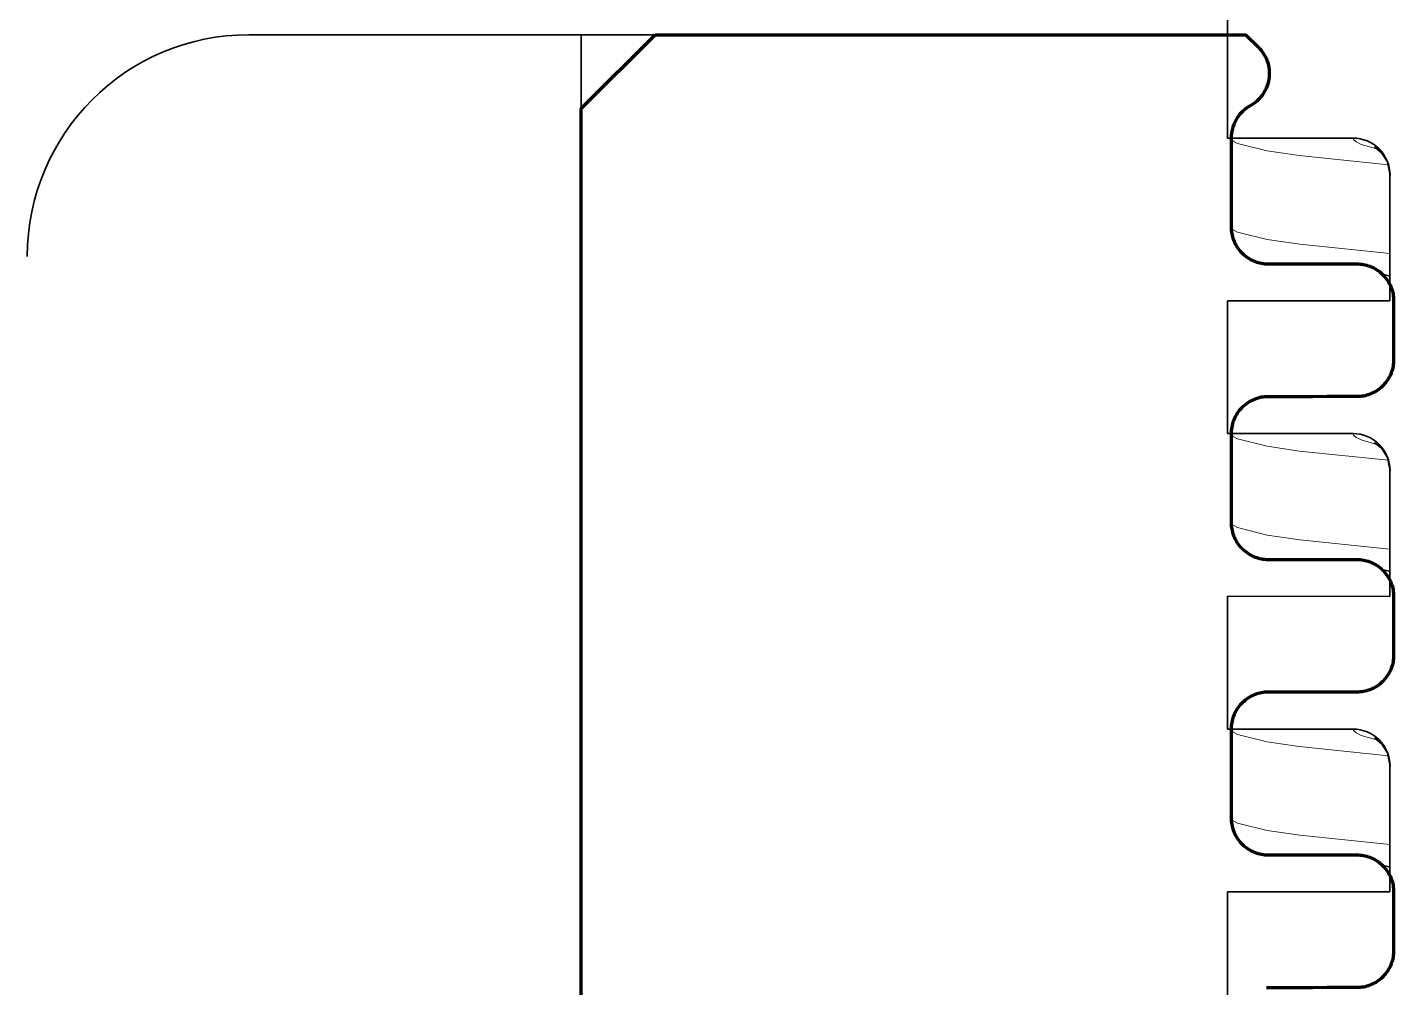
# Model space of a CAD drawing. Extents: x 0 to 420, y 0 to 297.
# Drawn here: x 160.683 to 164.383, y 246.221 to 248.821 of the extents above; entities that cross this region are included whole.
import ezdxf

# ---------------------------------------------------------------- set-up
doc = ezdxf.new("R2010")
doc.units = 0

msp = doc.modelspace()

# ---------------------------------------------------------------- linework, layer by layer
at = {"color": 7, "lineweight": 35, "ltscale": 0.008989}
for p, q in [((163.9334, 248.5212), (163.9334, 248.8807)), ((163.9334, 247.7212), (163.9334, 248.0807))]:
    msp.add_line(p, q, dxfattribs=at)
at = {"color": 7, "lineweight": 35, "ltscale": 0.0225}
msp.add_line((162.1834, 248.801), (161.2834, 248.801), dxfattribs=at)
at = {"color": 7, "lineweight": 35, "ltscale": 0.145}
msp.add_line((162.1834, 243.001), (162.1834, 248.801), dxfattribs=at)
at = {"color": 7, "lineweight": 35, "ltscale": 0.04375}
msp.add_line((163.9334, 248.801), (162.1834, 248.801), dxfattribs=at)
at = {"color": 7, "lineweight": 35, "ltscale": 0.007071}
msp.add_line((162.3834, 248.801), (162.1834, 248.601), dxfattribs=at)
at = {"color": 7, "lineweight": 140, "ltscale": 0.007071}
msp.add_line((162.1834, 248.601), (162.3834, 248.801), dxfattribs=at)
at = {"color": 7, "lineweight": 35, "ltscale": 0.04}
msp.add_line((163.9834, 248.801), (162.3834, 248.801), dxfattribs=at)
at = {"color": 7, "lineweight": 140, "ltscale": 0.04}
msp.add_line((162.3834, 248.801), (163.9834, 248.801), dxfattribs=at)
at = {"color": 7, "lineweight": 35, "ltscale": 0.0012}
msp.add_line((164.0174, 248.767), (163.9834, 248.801), dxfattribs=at)
at = {"color": 7, "lineweight": 140, "ltscale": 0.0012}
msp.add_line((163.9834, 248.801), (164.0174, 248.767), dxfattribs=at)
at = {"color": 7, "lineweight": 140, "ltscale": 0.000129516}
msp.add_line((164.0174, 248.767), (164.0209, 248.7633), dxfattribs=at)
at = {"color": 7, "lineweight": 140, "ltscale": 0.00012959}
msp.add_line((164.0209, 248.7633), (164.0243, 248.7593), dxfattribs=at)
at = {"color": 7, "lineweight": 140, "ltscale": 0.000129179}
msp.add_line((164.0243, 248.7593), (164.0275, 248.7552), dxfattribs=at)
at = {"color": 7, "lineweight": 140, "ltscale": 0.000129727}
msp.add_line((164.0275, 248.7552), (164.0304, 248.751), dxfattribs=at)
at = {"color": 7, "lineweight": 140, "ltscale": 0.000129478}
msp.add_line((164.0304, 248.751), (164.0331, 248.7466), dxfattribs=at)
at = {"color": 7, "lineweight": 140, "ltscale": 0.000129572}
msp.add_line((164.0331, 248.7466), (164.0356, 248.742), dxfattribs=at)
at = {"color": 7, "lineweight": 140, "ltscale": 0.00013001}
msp.add_line((164.0356, 248.742), (164.0379, 248.7373), dxfattribs=at)
at = {"color": 7, "lineweight": 140, "ltscale": 0.000129935}
msp.add_line((164.0379, 248.7373), (164.0399, 248.7325), dxfattribs=at)
at = {"color": 7, "lineweight": 140, "ltscale": 0.000130202}
msp.add_line((164.0399, 248.7325), (164.0417, 248.7276), dxfattribs=at)
at = {"color": 7, "lineweight": 140, "ltscale": 0.000130588}
msp.add_line((164.0417, 248.7276), (164.0432, 248.7226), dxfattribs=at)
at = {"color": 7, "lineweight": 140, "ltscale": 0.000130454}
msp.add_line((164.0432, 248.7226), (164.0444, 248.7176), dxfattribs=at)
at = {"color": 7, "lineweight": 140, "ltscale": 0.000130853}
msp.add_line((164.0444, 248.7176), (164.0454, 248.7124), dxfattribs=at)
at = {"color": 7, "lineweight": 140, "ltscale": 0.000133033}
msp.add_line((164.0455, 248.6809), (164.0446, 248.6757), dxfattribs=at)
at = {"color": 7, "lineweight": 140, "ltscale": 0.000131311}
for p, q in [((164.0454, 248.7124), (164.0461, 248.7072)), ((164.0461, 248.7072), (164.0465, 248.702))]:
    msp.add_line(p, q, dxfattribs=at)
at = {"color": 7, "lineweight": 140, "ltscale": 0.000132295}
msp.add_line((164.0462, 248.6862), (164.0455, 248.6809), dxfattribs=at)
at = {"color": 7, "lineweight": 140, "ltscale": 0.000132333}
msp.add_line((164.0466, 248.6915), (164.0462, 248.6862), dxfattribs=at)
at = {"color": 7, "lineweight": 140, "ltscale": 0.000131674}
msp.add_line((164.0465, 248.702), (164.0467, 248.6967), dxfattribs=at)
at = {"color": 7, "lineweight": 140, "ltscale": 0.000132024}
msp.add_line((164.0467, 248.6967), (164.0466, 248.6915), dxfattribs=at)
at = {"color": 7, "lineweight": 140, "ltscale": 0.000134505}
msp.add_line((164.0303, 248.6413), (164.0272, 248.6369), dxfattribs=at)
at = {"color": 7, "lineweight": 140, "ltscale": 0.000134127}
msp.add_line((164.0331, 248.6459), (164.0303, 248.6413), dxfattribs=at)
at = {"color": 7, "lineweight": 140, "ltscale": 0.000134018}
msp.add_line((164.0357, 248.6506), (164.0331, 248.6459), dxfattribs=at)
at = {"color": 7, "lineweight": 140, "ltscale": 0.000134109}
msp.add_line((164.038, 248.6554), (164.0357, 248.6506), dxfattribs=at)
at = {"color": 7, "lineweight": 140, "ltscale": 0.000133896}
msp.add_line((164.0401, 248.6604), (164.038, 248.6554), dxfattribs=at)
at = {"color": 7, "lineweight": 140, "ltscale": 0.000133563}
msp.add_line((164.0418, 248.6654), (164.0401, 248.6604), dxfattribs=at)
at = {"color": 7, "lineweight": 140, "ltscale": 0.000133148}
msp.add_line((164.0433, 248.6705), (164.0418, 248.6654), dxfattribs=at)
at = {"color": 7, "lineweight": 140, "ltscale": 0.00013333}
msp.add_line((164.0446, 248.6757), (164.0433, 248.6705), dxfattribs=at)
at = {"color": 7, "lineweight": 140, "ltscale": 0.000156702}
msp.add_line((163.9897, 248.6055), (163.9845, 248.602), dxfattribs=at)
at = {"color": 7, "lineweight": 140, "ltscale": 0.000157536}
msp.add_line((163.9951, 248.6087), (163.9897, 248.6055), dxfattribs=at)
at = {"color": 7, "lineweight": 140, "ltscale": 0.000133726}
msp.add_line((163.9997, 248.6115), (163.9951, 248.6087), dxfattribs=at)
at = {"color": 7, "lineweight": 140, "ltscale": 0.000134579}
msp.add_line((164.0042, 248.6144), (163.9997, 248.6115), dxfattribs=at)
at = {"color": 7, "lineweight": 140, "ltscale": 0.000134432}
msp.add_line((164.0085, 248.6176), (164.0042, 248.6144), dxfattribs=at)
at = {"color": 7, "lineweight": 140, "ltscale": 0.000134365}
msp.add_line((164.0127, 248.6211), (164.0085, 248.6176), dxfattribs=at)
at = {"color": 7, "lineweight": 140, "ltscale": 0.000134439}
msp.add_line((164.0166, 248.6247), (164.0127, 248.6211), dxfattribs=at)
at = {"color": 7, "lineweight": 140, "ltscale": 0.000134622}
msp.add_line((164.0204, 248.6286), (164.0166, 248.6247), dxfattribs=at)
at = {"color": 7, "lineweight": 140, "ltscale": 0.000134643}
msp.add_line((164.0239, 248.6327), (164.0204, 248.6286), dxfattribs=at)
at = {"color": 7, "lineweight": 140, "ltscale": 0.000134297}
msp.add_line((164.0272, 248.6369), (164.0239, 248.6327), dxfattribs=at)
at = {"color": 7, "lineweight": 35, "ltscale": 0.135}
msp.add_line((162.1834, 243.201), (162.1834, 248.601), dxfattribs=at)
at = {"color": 7, "lineweight": 140, "ltscale": 0.135}
msp.add_line((162.1834, 243.201), (162.1834, 248.601), dxfattribs=at)
at = {"color": 7, "lineweight": 140, "ltscale": 0.000156613}
msp.add_line((163.9557, 248.5692), (163.9529, 248.5636), dxfattribs=at)
at = {"color": 7, "lineweight": 140, "ltscale": 0.000157148}
msp.add_line((163.9589, 248.5746), (163.9557, 248.5692), dxfattribs=at)
at = {"color": 7, "lineweight": 140, "ltscale": 0.000157118}
msp.add_line((163.9625, 248.5798), (163.9589, 248.5746), dxfattribs=at)
at = {"color": 7, "lineweight": 140, "ltscale": 0.000156647}
msp.add_line((163.9663, 248.5848), (163.9625, 248.5798), dxfattribs=at)
at = {"color": 7, "lineweight": 140, "ltscale": 0.000156785}
msp.add_line((163.9704, 248.5895), (163.9663, 248.5848), dxfattribs=at)
at = {"color": 7, "lineweight": 140, "ltscale": 0.000157259}
msp.add_line((163.9749, 248.594), (163.9704, 248.5895), dxfattribs=at)
at = {"color": 7, "lineweight": 140, "ltscale": 0.000157003}
msp.add_line((163.9796, 248.5981), (163.9749, 248.594), dxfattribs=at)
at = {"color": 7, "lineweight": 140, "ltscale": 0.000156881}
msp.add_line((163.9845, 248.602), (163.9796, 248.5981), dxfattribs=at)
at = {"color": 7, "lineweight": 140, "ltscale": 0.000157073}
msp.add_line((163.9442, 248.5336), (163.9436, 248.5273), dxfattribs=at)
at = {"color": 7, "lineweight": 140, "ltscale": 0.000157166}
msp.add_line((163.9452, 248.5398), (163.9442, 248.5336), dxfattribs=at)
at = {"color": 7, "lineweight": 140, "ltscale": 0.000156775}
msp.add_line((163.9466, 248.5459), (163.9452, 248.5398), dxfattribs=at)
at = {"color": 7, "lineweight": 140, "ltscale": 0.00015683}
msp.add_line((163.9483, 248.552), (163.9466, 248.5459), dxfattribs=at)
at = {"color": 7, "lineweight": 140, "ltscale": 0.000157222}
msp.add_line((163.9504, 248.5579), (163.9483, 248.552), dxfattribs=at)
at = {"color": 7, "lineweight": 140, "ltscale": 0.000157031}
msp.add_line((163.9529, 248.5636), (163.9504, 248.5579), dxfattribs=at)
at = {"color": 7, "lineweight": 35, "ltscale": 0.0085}
for p, q in [((164.2734, 248.5213), (163.9334, 248.5212)), ((164.2734, 247.7213), (163.9334, 247.7212)), ((164.2734, 246.9213), (163.9334, 246.9212))]:
    msp.add_line(p, q, dxfattribs=at)
at = {"color": 7, "lineweight": 140, "ltscale": 0.000156481}
msp.add_line((163.9436, 248.5273), (163.9434, 248.5211), dxfattribs=at)
at = {"color": 7, "lineweight": 35, "ltscale": 0.003003}
for p, q in [((163.9434, 248.5211), (163.9434, 248.401)), ((163.9434, 248.2808), (163.9434, 248.401)), ((163.9434, 247.7211), (163.9434, 247.601)), ((163.9434, 247.4808), (163.9434, 247.601)), ((163.9434, 246.9211), (163.9434, 246.801)), ((163.9434, 246.6808), (163.9434, 246.801))]:
    msp.add_line(p, q, dxfattribs=at)
at = {"color": 7, "lineweight": 13, "ltscale": 7.62939e-06}
for p, q in [((163.9434, 248.5208), (163.9434, 248.5211)), ((163.9434, 247.7208), (163.9434, 247.7211)), ((163.9434, 246.9208), (163.9434, 246.9211))]:
    msp.add_line(p, q, dxfattribs=at)
at = {"color": 7, "lineweight": 140, "ltscale": 0.000429153}
for p, q in [((163.9434, 248.5211), (163.9434, 248.5039)), ((163.9434, 248.4868), (163.9434, 248.4696)), ((163.9434, 248.4525), (163.9434, 248.4353)), ((163.9434, 248.4353), (163.9434, 248.4181)), ((163.9434, 248.401), (163.9434, 248.3838)), ((163.9434, 248.3838), (163.9434, 248.3666)), ((163.9434, 248.3495), (163.9434, 248.3323)), ((163.9434, 248.3323), (163.9434, 248.3152)), ((163.9434, 248.298), (163.9434, 248.2808)), ((163.9434, 247.7211), (163.9434, 247.7039)), ((163.9434, 247.6868), (163.9434, 247.6696)), ((163.9434, 247.6525), (163.9434, 247.6353)), ((163.9434, 247.6181), (163.9434, 247.601)), ((163.9434, 247.601), (163.9434, 247.5838)), ((163.9434, 247.5667), (163.9434, 247.5495)), ((163.9434, 247.5495), (163.9434, 247.5323)), ((163.9434, 247.5152), (163.9434, 247.498)), ((163.9434, 247.498), (163.9434, 247.4808)), ((163.9434, 246.9039), (163.9434, 246.8868)), ((163.9434, 246.8868), (163.9434, 246.8696)), ((163.9434, 246.8524), (163.9434, 246.8353)), ((163.9434, 246.8181), (163.9434, 246.801)), ((163.9434, 246.801), (163.9434, 246.7838)), ((163.9434, 246.7666), (163.9434, 246.7495)), ((163.9434, 246.7323), (163.9434, 246.7152)), ((163.9434, 246.7152), (163.9434, 246.698))]:
    msp.add_line(p, q, dxfattribs=at)
at = {"color": 7, "lineweight": 140, "ltscale": 0.000428772}
for p, q in [((163.9434, 248.5039), (163.9434, 248.4868)), ((163.9434, 248.4696), (163.9434, 248.4525)), ((163.9434, 248.4181), (163.9434, 248.401)), ((163.9434, 248.3666), (163.9434, 248.3495)), ((163.9434, 248.3152), (163.9434, 248.298)), ((163.9434, 247.7039), (163.9434, 247.6868)), ((163.9434, 247.6696), (163.9434, 247.6525)), ((163.9434, 247.6353), (163.9434, 247.6181)), ((163.9434, 247.5838), (163.9434, 247.5667)), ((163.9434, 247.5323), (163.9434, 247.5152)), ((163.9434, 246.9211), (163.9434, 246.9039)), ((163.9434, 246.8696), (163.9434, 246.8524)), ((163.9434, 246.8353), (163.9434, 246.8181)), ((163.9434, 246.7838), (163.9434, 246.7666)), ((163.9434, 246.7495), (163.9434, 246.7323)), ((163.9434, 246.698), (163.9434, 246.6808))]:
    msp.add_line(p, q, dxfattribs=at)
at = {"color": 7, "lineweight": 13, "ltscale": 1.37382e-05}
msp.add_line((164.2734, 248.5213), (164.2734, 248.5207), dxfattribs=at)
at = {"color": 7, "lineweight": 35, "ltscale": 1.64209e-05}
for p, q in [((164.3734, 248.4247), (164.3733, 248.4254)), ((164.3734, 247.6247), (164.3733, 247.6254)), ((164.3734, 246.8247), (164.3733, 246.8254))]:
    msp.add_line(p, q, dxfattribs=at)
at = {"color": 7, "lineweight": 35, "ltscale": 8.96584e-05}
for p, q in [((164.3734, 248.4211), (164.3734, 248.4247)), ((164.3734, 247.6211), (164.3734, 247.6247)), ((164.3734, 246.8211), (164.3734, 246.8247))]:
    msp.add_line(p, q, dxfattribs=at)
at = {"color": 7, "lineweight": 35, "ltscale": 0.003004}
for p, q in [((164.3734, 248.4211), (164.3734, 248.301)), ((164.3734, 247.6211), (164.3734, 247.501)), ((164.3734, 246.8211), (164.3734, 246.701))]:
    msp.add_line(p, q, dxfattribs=at)
at = {"color": 7, "lineweight": 140, "ltscale": 0.000111794}
for p, q in [((163.9434, 248.2808), (163.9435, 248.2764)), ((164.3833, 248.085), (164.3834, 248.0805)), ((163.9434, 247.4808), (163.9435, 247.4764))]:
    msp.add_line(p, q, dxfattribs=at)
at = {"color": 7, "lineweight": 140, "ltscale": 0.000112411}
for p, q in [((163.9435, 248.2764), (163.9438, 248.2719)), ((163.9576, 248.2295), (163.9599, 248.2257)), ((164.0344, 248.1811), (164.0389, 248.1808)), ((164.288, 248.1806), (164.2924, 248.1803)), ((164.3669, 248.1356), (164.3693, 248.1318)), ((164.383, 248.0895), (164.3833, 248.085)), ((164.3833, 247.9169), (164.383, 247.9124)), ((164.0389, 247.8211), (164.0344, 247.8208)), ((164.2924, 247.8217), (164.288, 247.8214)), ((163.9435, 247.4764), (163.9438, 247.4719)), ((163.9576, 247.4295), (163.9599, 247.4257)), ((164.0344, 247.3811), (164.0389, 247.3808)), ((164.288, 247.3806), (164.2924, 247.3802)), ((164.0389, 247.0211), (164.0344, 247.0208)), ((164.2924, 247.0217), (164.288, 247.0214)), ((163.9438, 246.9301), (163.9435, 246.9256)), ((163.9435, 246.6764), (163.9438, 246.6719)), ((164.0344, 246.5811), (164.0389, 246.5808)), ((164.288, 246.5806), (164.2924, 246.5802)), ((164.2924, 246.2217), (164.288, 246.2214))]:
    msp.add_line(p, q, dxfattribs=at)
at = {"color": 7, "lineweight": 140, "ltscale": 0.000112098}
for p, q in [((163.9438, 248.2719), (163.9443, 248.2674)), ((164.03, 248.1816), (164.0344, 248.1811)), ((164.3825, 248.0939), (164.383, 248.0895)), ((164.383, 247.9124), (164.3825, 247.908)), ((163.9438, 247.4719), (163.9443, 247.4674)), ((164.03, 247.3816), (164.0344, 247.3811)), ((164.3825, 247.2939), (164.383, 247.2895)), ((164.383, 247.1125), (164.3825, 247.108)), ((164.0344, 247.0208), (164.03, 247.0203)), ((163.9443, 246.9345), (163.9438, 246.9301)), ((163.9438, 246.6719), (163.9443, 246.6674)), ((164.03, 246.5816), (164.0344, 246.5811)), ((164.3825, 246.4939), (164.383, 246.4895)), ((164.383, 246.3125), (164.3825, 246.308))]:
    msp.add_line(p, q, dxfattribs=at)
at = {"color": 7, "lineweight": 35, "ltscale": 0.005508}
for p, q in [((164.3734, 248.0806), (164.3734, 248.301)), ((164.3734, 247.2806), (164.3734, 247.501)), ((164.3734, 246.4806), (164.3734, 246.701))]:
    msp.add_line(p, q, dxfattribs=at)
at = {"color": 7, "lineweight": 140, "ltscale": 0.000112386}
for p, q in [((163.9443, 248.2674), (163.945, 248.263)), ((163.981, 248.2026), (163.9846, 248.1999)), ((164.0255, 248.1823), (164.03, 248.1816)), ((164.3459, 248.1588), (164.3493, 248.1559)), ((163.981, 247.7993), (163.9776, 247.7964)), ((163.9846, 247.8021), (163.981, 247.7993)), ((163.9443, 247.4674), (163.945, 247.463)), ((163.9776, 247.4055), (163.981, 247.4026)), ((163.981, 247.4026), (163.9846, 247.3999)), ((164.0255, 247.3823), (164.03, 247.3816)), ((164.3459, 247.3587), (164.3493, 247.3559)), ((164.3818, 247.2984), (164.3825, 247.2939)), ((164.3825, 247.108), (164.3818, 247.1036)), ((164.3493, 247.0461), (164.3459, 247.0432)), ((163.981, 246.9993), (163.9776, 246.9964)), ((163.9846, 247.0021), (163.981, 246.9993)), ((163.9776, 246.6055), (163.981, 246.6026)), ((163.981, 246.6026), (163.9846, 246.5999)), ((164.3459, 246.5587), (164.3493, 246.5559)), ((164.3818, 246.4984), (164.3825, 246.4939)), ((164.3825, 246.308), (164.3818, 246.3036)), ((164.3493, 246.2461), (164.3459, 246.2432))]:
    msp.add_line(p, q, dxfattribs=at)
at = {"color": 7, "lineweight": 140, "ltscale": 0.000112145}
for p, q in [((163.945, 248.263), (163.9459, 248.2586)), ((164.0211, 248.1832), (164.0255, 248.1823)), ((164.3809, 248.1028), (164.3818, 248.0984)), ((164.3818, 247.9036), (164.3809, 247.8992)), ((164.0255, 247.8196), (164.0211, 247.8187)), ((163.945, 247.463), (163.9459, 247.4586)), ((164.3809, 247.3028), (164.3818, 247.2984)), ((164.3818, 247.1036), (164.3809, 247.0992)), ((164.0255, 247.0196), (164.0211, 247.0187)), ((164.0211, 246.5832), (164.0255, 246.5823)), ((164.3809, 246.5028), (164.3818, 246.4984)), ((164.3818, 246.3036), (164.3809, 246.2992))]:
    msp.add_line(p, q, dxfattribs=at)
at = {"color": 7, "lineweight": 140, "ltscale": 0.000112042}
for p, q in [((163.9459, 248.2586), (163.947, 248.2542)), ((164.3809, 247.8992), (164.3799, 247.8948)), ((163.947, 247.7477), (163.9459, 247.7433)), ((163.9459, 247.4586), (163.947, 247.4542)), ((164.3799, 247.3071), (164.3809, 247.3028)), ((164.3809, 247.0992), (164.3799, 247.0948)), ((163.947, 246.9477), (163.9459, 246.9433)), ((163.9459, 246.6586), (163.947, 246.6542)), ((164.3799, 246.5071), (164.3809, 246.5028)), ((164.3809, 246.2992), (164.3799, 246.2948))]:
    msp.add_line(p, q, dxfattribs=at)
at = {"color": 7, "lineweight": 140, "ltscale": 0.000112355}
for p, q in [((163.947, 248.2542), (163.9483, 248.2499)), ((164.0125, 248.1856), (164.0168, 248.1843)), ((164.3101, 248.177), (164.3144, 248.1757)), ((164.0168, 247.8176), (164.0125, 247.8163)), ((163.947, 247.4542), (163.9483, 247.4499)), ((164.0125, 247.3856), (164.0168, 247.3843)), ((164.3101, 247.377), (164.3144, 247.3757)), ((164.0168, 247.0176), (164.0125, 247.0163)), ((164.3144, 247.0262), (164.3101, 247.0249)), ((163.9483, 246.952), (163.947, 246.9477)), ((163.947, 246.6542), (163.9483, 246.6499)), ((164.0125, 246.5856), (164.0168, 246.5843)), ((164.3101, 246.577), (164.3144, 246.5757)), ((164.3144, 246.2262), (164.3101, 246.2249))]:
    msp.add_line(p, q, dxfattribs=at)
at = {"color": 7, "lineweight": 140, "ltscale": 0.000112319}
for p, q in [((163.9483, 248.2499), (163.9498, 248.2457)), ((164.3771, 248.1156), (164.3786, 248.1114)), ((164.3186, 247.8277), (164.3144, 247.8262)), ((163.9498, 247.7562), (163.9483, 247.752)), ((163.9483, 247.4499), (163.9498, 247.4457)), ((164.3771, 247.3156), (164.3786, 247.3114)), ((164.3186, 247.0277), (164.3144, 247.0262)), ((163.9498, 246.9562), (163.9483, 246.952)), ((163.9483, 246.6499), (163.9498, 246.6457)), ((164.3144, 246.5757), (164.3186, 246.5742)), ((164.3786, 246.2905), (164.3771, 246.2863))]:
    msp.add_line(p, q, dxfattribs=at)
at = {"color": 7, "lineweight": 140, "ltscale": 0.000112135}
for p, q in [((163.9498, 248.2457), (163.9515, 248.2415)), ((164.3058, 248.1781), (164.3101, 248.177)), ((164.3101, 247.8249), (164.3058, 247.8238)), ((163.9498, 247.4457), (163.9515, 247.4415)), ((164.3058, 247.3781), (164.3101, 247.377)), ((164.3101, 247.0249), (164.3058, 247.0238)), ((163.9515, 246.9604), (163.9498, 246.9562)), ((163.9498, 246.6457), (163.9515, 246.6415)), ((164.3058, 246.5781), (164.3101, 246.577)), ((164.3101, 246.2249), (164.3058, 246.2238))]:
    msp.add_line(p, q, dxfattribs=at)
at = {"color": 7, "lineweight": 140, "ltscale": 0.000112171}
for p, q in [((163.9515, 248.2415), (163.9533, 248.2374)), ((164.3736, 248.1239), (164.3754, 248.1198)), ((164.3754, 247.8821), (164.3736, 247.878)), ((163.9533, 247.7645), (163.9515, 247.7604)), ((163.9515, 247.4415), (163.9533, 247.4374)), ((164.3736, 247.3239), (164.3754, 247.3198)), ((164.3754, 247.0821), (164.3736, 247.078)), ((163.9533, 246.9645), (163.9515, 246.9604)), ((163.9515, 246.6415), (163.9533, 246.6374)), ((164.3736, 246.5239), (164.3754, 246.5198)), ((164.3754, 246.2821), (164.3736, 246.278))]:
    msp.add_line(p, q, dxfattribs=at)
at = {"color": 7, "lineweight": 140, "ltscale": 0.000112258}
for p, q in [((163.9533, 248.2374), (163.9554, 248.2334)), ((164.3269, 248.1707), (164.3309, 248.1687)), ((164.3309, 247.8333), (164.3269, 247.8312)), ((163.9554, 247.7685), (163.9533, 247.7645)), ((163.9533, 247.4374), (163.9554, 247.4334)), ((164.3269, 247.3707), (164.3309, 247.3687)), ((164.3309, 247.0333), (164.3269, 247.0312)), ((163.9554, 246.9685), (163.9533, 246.9645)), ((163.9533, 246.6374), (163.9554, 246.6334)), ((164.3269, 246.5707), (164.3309, 246.5687)), ((164.3309, 246.2333), (164.3269, 246.2312))]:
    msp.add_line(p, q, dxfattribs=at)
at = {"color": 7, "lineweight": 140, "ltscale": 0.000112233}
for p, q in [((163.9554, 248.2334), (163.9576, 248.2295)), ((163.9921, 248.1949), (163.996, 248.1927)), ((164.3309, 248.1687), (164.3348, 248.1664)), ((164.3693, 248.1318), (164.3715, 248.1279)), ((164.3715, 247.874), (164.3693, 247.8701)), ((163.9576, 247.7724), (163.9554, 247.7685)), ((163.9554, 247.4334), (163.9576, 247.4295)), ((163.9921, 247.3949), (163.996, 247.3927)), ((164.3309, 247.3687), (164.3348, 247.3664)), ((163.996, 247.0092), (163.9921, 247.007)), ((163.9576, 246.9724), (163.9554, 246.9685)), ((163.9554, 246.6334), (163.9576, 246.6295)), ((163.9921, 246.5949), (163.996, 246.5927)), ((164.3348, 246.2355), (164.3309, 246.2333))]:
    msp.add_line(p, q, dxfattribs=at)
at = {"color": 7, "lineweight": 140, "ltscale": 0.000111849}
for p, q in [((163.9599, 248.2257), (163.9625, 248.222)), ((163.9599, 247.4257), (163.9625, 247.422))]:
    msp.add_line(p, q, dxfattribs=at)
at = {"color": 7, "lineweight": 140, "ltscale": 0.000112459}
for p, q in [((163.9625, 248.222), (163.9652, 248.2185)), ((164.3644, 247.8626), (164.3617, 247.859)), ((163.9625, 247.422), (163.9652, 247.4185))]:
    msp.add_line(p, q, dxfattribs=at)
at = {"color": 7, "lineweight": 140, "ltscale": 0.000112142}
for p, q in [((163.9652, 248.2185), (163.9681, 248.215)), ((163.9776, 248.2055), (163.981, 248.2026)), ((164.3588, 248.1463), (164.3617, 248.1429)), ((164.3617, 247.859), (164.3588, 247.8556)), ((163.9652, 247.4185), (163.9681, 247.415)), ((164.3588, 247.3463), (164.3617, 247.3429)), ((164.3617, 247.0591), (164.3588, 247.0556)), ((164.3588, 246.5463), (164.3617, 246.5429)), ((164.3617, 246.259), (164.3588, 246.2556))]:
    msp.add_line(p, q, dxfattribs=at)
at = {"color": 7, "lineweight": 140, "ltscale": 0.000112317}
for p, q in [((163.9681, 248.215), (163.9711, 248.2117)), ((163.9743, 248.2085), (163.9776, 248.2055)), ((164.3493, 248.1559), (164.3526, 248.1528)), ((163.9711, 247.7902), (163.9681, 247.7869)), ((163.9776, 247.7964), (163.9743, 247.7934)), ((163.9681, 247.415), (163.9711, 247.4117)), ((164.3493, 247.3559), (164.3526, 247.3528)), ((164.3526, 247.0491), (164.3493, 247.0461)), ((163.9711, 246.9902), (163.9681, 246.9869)), ((163.9776, 246.9964), (163.9743, 246.9934)), ((163.9681, 246.615), (163.9711, 246.6117)), ((163.9743, 246.6085), (163.9776, 246.6055)), ((164.3493, 246.5559), (164.3526, 246.5528)), ((164.3526, 246.2491), (164.3493, 246.2461))]:
    msp.add_line(p, q, dxfattribs=at)
at = {"color": 7, "lineweight": 140, "ltscale": 0.000112213}
for p, q in [((163.9711, 248.2117), (163.9743, 248.2085)), ((163.9711, 247.4117), (163.9743, 247.4085))]:
    msp.add_line(p, q, dxfattribs=at)
at = {"color": 7, "lineweight": 140, "ltscale": 0.00011238}
for p, q in [((163.9846, 248.1999), (163.9883, 248.1973)), ((164.3423, 247.8405), (164.3386, 247.8379)), ((163.9846, 247.3999), (163.9883, 247.3973)), ((164.3386, 247.364), (164.3423, 247.3615)), ((164.3423, 247.0405), (164.3386, 247.0379)), ((164.3386, 246.564), (164.3423, 246.5615)), ((164.3423, 246.2404), (164.3386, 246.2379))]:
    msp.add_line(p, q, dxfattribs=at)
at = {"color": 7, "lineweight": 140, "ltscale": 0.000112291}
for p, q in [((163.9883, 248.1973), (163.9921, 248.1949)), ((164.3386, 247.8379), (164.3348, 247.8355)), ((163.9921, 247.807), (163.9883, 247.8046)), ((163.9883, 247.3973), (163.9921, 247.3949)), ((164.3348, 247.3664), (164.3386, 247.364)), ((164.3386, 247.0379), (164.3348, 247.0355)), ((164.3348, 246.5664), (164.3386, 246.564)), ((164.3386, 246.2379), (164.3348, 246.2355))]:
    msp.add_line(p, q, dxfattribs=at)
at = {"color": 7, "lineweight": 140, "ltscale": 0.000111919}
for p, q in [((163.996, 248.1927), (164, 248.1907)), ((164, 247.8113), (163.996, 247.8092)), ((163.996, 247.3927), (164, 247.3907)), ((164, 247.0113), (163.996, 247.0092)), ((163.996, 246.5927), (164, 246.5907))]:
    msp.add_line(p, q, dxfattribs=at)
at = {"color": 7, "lineweight": 140, "ltscale": 0.000112328}
for p, q in [((164, 248.1907), (164.0041, 248.1888)), ((164.3228, 248.1726), (164.3269, 248.1707)), ((164.3269, 247.8312), (164.3228, 247.8294)), ((164.0041, 247.8131), (164, 247.8113)), ((164, 247.3907), (164.0041, 247.3888)), ((164.3228, 247.3726), (164.3269, 247.3707)), ((164.0041, 247.0131), (164, 247.0113)), ((164.3269, 247.0312), (164.3228, 247.0294)), ((164, 246.5907), (164.0041, 246.5888)), ((164.3228, 246.5726), (164.3269, 246.5707)), ((164.3269, 246.2312), (164.3228, 246.2294))]:
    msp.add_line(p, q, dxfattribs=at)
at = {"color": 7, "lineweight": 140, "ltscale": 0.000112631}
for p, q in [((164.0041, 248.1888), (164.0083, 248.1871)), ((164.3771, 247.8863), (164.3754, 247.8821)), ((164.3493, 247.8461), (164.3459, 247.8432)), ((164.0083, 247.8148), (164.0041, 247.8131)), ((164.0041, 247.3888), (164.0083, 247.3871)), ((164.0083, 247.0148), (164.0041, 247.0131)), ((164.0041, 246.5888), (164.0083, 246.5871))]:
    msp.add_line(p, q, dxfattribs=at)
at = {"color": 7, "lineweight": 140, "ltscale": 0.000111959}
for p, q in [((164.0083, 248.1871), (164.0125, 248.1856)), ((164.3786, 247.8905), (164.3771, 247.8863)), ((164.0125, 247.8163), (164.0083, 247.8148)), ((164.0083, 247.3871), (164.0125, 247.3856)), ((164.3786, 247.0905), (164.3771, 247.0863)), ((164.0125, 247.0163), (164.0083, 247.0148)), ((164.0083, 246.5871), (164.0125, 246.5856)), ((164.3771, 246.5156), (164.3786, 246.5114))]:
    msp.add_line(p, q, dxfattribs=at)
at = {"color": 7, "lineweight": 140, "ltscale": 0.000112598}
msp.add_line((164.0168, 248.1843), (164.0211, 248.1832), dxfattribs=at)
at = {"color": 7, "lineweight": 140, "ltscale": 0.000112184}
for p, q in [((164.0389, 248.1808), (164.0434, 248.1807)), ((164.2835, 248.1807), (164.288, 248.1806)), ((164.0434, 247.8212), (164.0389, 247.8211)), ((164.288, 247.8214), (164.2835, 247.8213)), ((164.0389, 247.3808), (164.0434, 247.3807)), ((164.2835, 247.3807), (164.288, 247.3806)), ((164.288, 247.0214), (164.2835, 247.0213)), ((164.2835, 246.5807), (164.288, 246.5806)), ((164.0434, 246.2212), (164.0389, 246.2211)), ((164.288, 246.2214), (164.2835, 246.2213))]:
    msp.add_line(p, q, dxfattribs=at)
at = {"color": 7, "lineweight": 35, "ltscale": 0.006002}
for p, q in [((164.2835, 248.1807), (164.0434, 248.1807)), ((164.2835, 247.8213), (164.0434, 247.8212)), ((164.2835, 247.3807), (164.0434, 247.3807)), ((164.2835, 247.0213), (164.0434, 247.0212)), ((164.2835, 246.5807), (164.0434, 246.5807)), ((164.2835, 246.2213), (164.0434, 246.2212))]:
    msp.add_line(p, q, dxfattribs=at)
at = {"color": 7, "lineweight": 140, "ltscale": 0.001}
for p, q in [((164.0434, 248.1807), (164.0834, 248.1807)), ((164.0834, 248.1807), (164.1234, 248.1807)), ((164.1234, 248.1807), (164.1634, 248.1807)), ((164.1634, 248.1807), (164.2034, 248.1807)), ((164.2435, 248.1807), (164.2835, 248.1807)), ((164.0834, 247.8212), (164.0434, 247.8212)), ((164.1234, 247.8212), (164.0834, 247.8212)), ((164.1634, 247.8212), (164.1234, 247.8212)), ((164.2034, 247.8213), (164.1634, 247.8212)), ((164.2835, 247.8213), (164.2435, 247.8213)), ((164.0434, 247.3807), (164.0834, 247.3807)), ((164.0834, 247.3807), (164.1234, 247.3807)), ((164.1234, 247.3807), (164.1634, 247.3807)), ((164.1634, 247.3807), (164.2034, 247.3807)), ((164.2435, 247.3807), (164.2835, 247.3807)), ((164.0834, 247.0212), (164.0434, 247.0212)), ((164.1234, 247.0212), (164.0834, 247.0212)), ((164.1634, 247.0212), (164.1234, 247.0212)), ((164.2034, 247.0213), (164.1634, 247.0212)), ((164.2835, 247.0213), (164.2435, 247.0213)), ((164.0434, 246.5807), (164.0834, 246.5807)), ((164.0834, 246.5807), (164.1234, 246.5807)), ((164.1234, 246.5807), (164.1634, 246.5807)), ((164.1634, 246.5807), (164.2034, 246.5807)), ((164.2435, 246.5807), (164.2835, 246.5807)), ((164.0834, 246.2212), (164.0434, 246.2212)), ((164.1234, 246.2212), (164.0834, 246.2212)), ((164.1634, 246.2212), (164.1234, 246.2212)), ((164.2034, 246.2213), (164.1634, 246.2212)), ((164.2835, 246.2213), (164.2435, 246.2213))]:
    msp.add_line(p, q, dxfattribs=at)
at = {"color": 7, "lineweight": 140, "ltscale": 0.001001}
for p, q in [((164.2034, 248.1807), (164.2435, 248.1807)), ((164.2435, 247.8213), (164.2034, 247.8213)), ((164.2034, 247.3807), (164.2435, 247.3807)), ((164.2435, 247.0213), (164.2034, 247.0213)), ((164.2034, 246.5807), (164.2435, 246.5807)), ((164.2435, 246.2213), (164.2034, 246.2213))]:
    msp.add_line(p, q, dxfattribs=at)
at = {"color": 7, "lineweight": 140, "ltscale": 0.000112477}
for p, q in [((164.2924, 248.1803), (164.2969, 248.1797)), ((164.2969, 247.8222), (164.2924, 247.8217)), ((163.9443, 247.7345), (163.9438, 247.73)), ((164.2924, 247.3802), (164.2969, 247.3797)), ((164.2969, 247.0222), (164.2924, 247.0217)), ((164.2924, 246.5802), (164.2969, 246.5797)), ((164.2969, 246.2222), (164.2924, 246.2217))]:
    msp.add_line(p, q, dxfattribs=at)
at = {"color": 7, "lineweight": 140, "ltscale": 0.000112009}
for p, q in [((164.2969, 248.1797), (164.3013, 248.179)), ((164.3818, 248.0984), (164.3825, 248.0939)), ((164.3825, 247.908), (164.3818, 247.9036)), ((164.3013, 247.8229), (164.2969, 247.8222)), ((163.945, 247.7389), (163.9443, 247.7345)), ((164.2969, 247.3797), (164.3013, 247.379)), ((164.3013, 247.0229), (164.2969, 247.0222)), ((163.945, 246.9389), (163.9443, 246.9345)), ((163.9443, 246.6674), (163.945, 246.663)), ((164.2969, 246.5797), (164.3013, 246.579)), ((164.3013, 246.2229), (164.2969, 246.2222))]:
    msp.add_line(p, q, dxfattribs=at)
at = {"color": 7, "lineweight": 140, "ltscale": 0.000112596}
for p, q in [((164.3013, 248.179), (164.3058, 248.1781)), ((164.3013, 247.379), (164.3058, 247.3781)), ((164.3058, 247.0238), (164.3013, 247.0229)), ((164.3013, 246.579), (164.3058, 246.5781)), ((164.3058, 246.2238), (164.3013, 246.2229))]:
    msp.add_line(p, q, dxfattribs=at)
at = {"color": 7, "lineweight": 140, "ltscale": 0.000112445}
for p, q in [((164.3144, 248.1757), (164.3186, 248.1742)), ((164.3144, 247.3757), (164.3186, 247.3742)), ((164.3186, 246.2277), (164.3144, 246.2262))]:
    msp.add_line(p, q, dxfattribs=at)
at = {"color": 7, "lineweight": 140, "ltscale": 0.000112277}
for p, q in [((164.3186, 248.1742), (164.3228, 248.1726)), ((164.3754, 248.1198), (164.3771, 248.1156)), ((164.3228, 247.8294), (164.3186, 247.8277)), ((164.3186, 247.3742), (164.3228, 247.3726)), ((164.3754, 247.3198), (164.3771, 247.3156)), ((164.3771, 247.0863), (164.3754, 247.0821)), ((164.3228, 247.0294), (164.3186, 247.0277)), ((164.3186, 246.5742), (164.3228, 246.5726)), ((164.3754, 246.5198), (164.3771, 246.5156)), ((164.3771, 246.2863), (164.3754, 246.2821)), ((164.3228, 246.2294), (164.3186, 246.2277))]:
    msp.add_line(p, q, dxfattribs=at)
at = {"color": 7, "lineweight": 140, "ltscale": 0.000112495}
for p, q in [((164.3348, 248.1664), (164.3386, 248.164)), ((163.9921, 247.007), (163.9883, 247.0046)), ((163.9883, 246.5973), (163.9921, 246.5949))]:
    msp.add_line(p, q, dxfattribs=at)
at = {"color": 7, "lineweight": 140, "ltscale": 0.000112163}
for p, q in [((164.3386, 248.164), (164.3423, 248.1615)), ((164.3644, 248.1393), (164.3669, 248.1356)), ((164.3669, 247.8663), (164.3644, 247.8626)), ((163.9883, 247.8046), (163.9846, 247.8021)), ((163.9625, 247.7799), (163.9599, 247.7762)), ((164.3644, 247.3393), (164.3669, 247.3356)), ((164.3669, 247.0663), (164.3644, 247.0626)), ((163.9625, 246.9799), (163.9599, 246.9762)), ((163.9883, 247.0046), (163.9846, 247.0021)), ((163.9599, 246.6257), (163.9625, 246.622)), ((163.9846, 246.5999), (163.9883, 246.5973)), ((164.3644, 246.5393), (164.3669, 246.5356)), ((164.3669, 246.2663), (164.3644, 246.2626))]:
    msp.add_line(p, q, dxfattribs=at)
at = {"color": 7, "lineweight": 140, "ltscale": 0.000112083}
for p, q in [((164.3423, 248.1615), (164.3459, 248.1588)), ((164.3423, 247.3615), (164.3459, 247.3587)), ((164.3459, 247.0432), (164.3423, 247.0405)), ((164.3423, 246.5615), (164.3459, 246.5587)), ((164.3459, 246.2432), (164.3423, 246.2404))]:
    msp.add_line(p, q, dxfattribs=at)
at = {"color": 7, "lineweight": 35, "ltscale": 0.00054226}
for p, q in [((164.3525, 248.1529), (164.3736, 248.1477)), ((164.3525, 247.3529), (164.3736, 247.3477)), ((164.3525, 246.5529), (164.3736, 246.5477))]:
    msp.add_line(p, q, dxfattribs=at)
at = {"color": 7, "lineweight": 140, "ltscale": 0.000112212}
for p, q in [((164.3526, 248.1528), (164.3558, 248.1497)), ((164.3526, 247.3528), (164.3558, 247.3497)), ((164.3558, 247.0523), (164.3526, 247.0491)), ((164.3526, 246.5528), (164.3558, 246.5497)), ((164.3558, 246.2523), (164.3526, 246.2491))]:
    msp.add_line(p, q, dxfattribs=at)
at = {"color": 7, "lineweight": 140, "ltscale": 0.000112341}
for p, q in [((164.3558, 248.1497), (164.3588, 248.1463)), ((164.3558, 247.3497), (164.3588, 247.3463)), ((164.3588, 247.0556), (164.3558, 247.0523)), ((164.3558, 246.5497), (164.3588, 246.5463)), ((164.3588, 246.2556), (164.3558, 246.2523))]:
    msp.add_line(p, q, dxfattribs=at)
at = {"color": 7, "lineweight": 140, "ltscale": 0.000112155}
for p, q in [((164.3617, 248.1429), (164.3644, 248.1393)), ((163.9652, 247.7835), (163.9625, 247.7799)), ((164.3617, 247.3429), (164.3644, 247.3393)), ((164.3644, 247.0626), (164.3617, 247.0591)), ((163.9652, 246.9835), (163.9625, 246.9799)), ((163.9625, 246.622), (163.9652, 246.6185)), ((164.3617, 246.5429), (164.3644, 246.5393)), ((164.3644, 246.2626), (164.3617, 246.259))]:
    msp.add_line(p, q, dxfattribs=at)
at = {"color": 7, "lineweight": 140, "ltscale": 0.000112085}
for p, q in [((164.3715, 248.1279), (164.3736, 248.1239)), ((164.3736, 247.878), (164.3715, 247.874)), ((164.3715, 247.3279), (164.3736, 247.3239)), ((164.3736, 247.078), (164.3715, 247.074)), ((164.3715, 246.5279), (164.3736, 246.5239)), ((164.3736, 246.278), (164.3715, 246.274))]:
    msp.add_line(p, q, dxfattribs=at)
at = {"color": 7, "lineweight": 140, "ltscale": 0.00011188}
for p, q in [((164.3786, 248.1114), (164.3799, 248.1071)), ((164.3786, 247.3114), (164.3799, 247.3071)), ((164.3799, 246.2948), (164.3786, 246.2905))]:
    msp.add_line(p, q, dxfattribs=at)
at = {"color": 7, "lineweight": 140, "ltscale": 0.000112412}
msp.add_line((164.3799, 248.1071), (164.3809, 248.1028), dxfattribs=at)
at = {"color": 7, "lineweight": 35, "ltscale": 0.010999}
for p, q in [((164.3734, 248.0806), (163.9334, 248.0807)), ((164.3734, 247.2806), (163.9334, 247.2807)), ((164.3734, 246.4806), (163.9334, 246.4807))]:
    msp.add_line(p, q, dxfattribs=at)
at = {"color": 7, "lineweight": 35, "ltscale": 0.003978}
for p, q in [((164.3834, 247.9214), (164.3834, 248.0805)), ((164.3834, 247.1214), (164.3834, 247.2805)), ((164.3834, 246.3214), (164.3834, 246.4805))]:
    msp.add_line(p, q, dxfattribs=at)
at = {"color": 7, "lineweight": 140, "ltscale": 0.003978}
for p, q in [((164.3834, 248.0805), (164.3834, 247.9214)), ((164.3834, 247.2805), (164.3834, 247.1214)), ((164.3834, 246.4805), (164.3834, 246.3214))]:
    msp.add_line(p, q, dxfattribs=at)
at = {"color": 7, "lineweight": 140, "ltscale": 0.000112175}
for p, q in [((164.3834, 247.9214), (164.3833, 247.9169)), ((163.9435, 247.7256), (163.9434, 247.7211)), ((164.3833, 247.285), (164.3834, 247.2805)), ((164.3834, 247.1214), (164.3833, 247.1169)), ((164.0434, 247.0212), (164.0389, 247.0211)), ((163.9435, 246.9256), (163.9434, 246.9211)), ((163.9434, 246.6808), (163.9435, 246.6764)), ((164.0389, 246.5808), (164.0434, 246.5807)), ((164.3833, 246.485), (164.3834, 246.4805)), ((164.3834, 246.3214), (164.3833, 246.3169))]:
    msp.add_line(p, q, dxfattribs=at)
at = {"color": 7, "lineweight": 140, "ltscale": 0.000112088}
for p, q in [((164.3693, 247.8701), (164.3669, 247.8663)), ((163.9599, 247.7762), (163.9576, 247.7724)), ((164.3669, 247.3356), (164.3693, 247.3318)), ((164.3693, 247.0701), (164.3669, 247.0663)), ((163.9599, 246.9762), (163.9576, 246.9724)), ((163.9576, 246.6295), (163.9599, 246.6257)), ((164.3669, 246.5356), (164.3693, 246.5318)), ((164.3693, 246.2701), (164.3669, 246.2663))]:
    msp.add_line(p, q, dxfattribs=at)
at = {"color": 7, "lineweight": 140, "ltscale": 0.000112245}
for p, q in [((164.3799, 247.8948), (164.3786, 247.8905)), ((164.3799, 247.0948), (164.3786, 247.0905)), ((164.3786, 246.5114), (164.3799, 246.5071))]:
    msp.add_line(p, q, dxfattribs=at)
at = {"color": 7, "lineweight": 140, "ltscale": 0.000112466}
msp.add_line((164.3144, 247.8262), (164.3101, 247.8249), dxfattribs=at)
at = {"color": 7, "lineweight": 140, "ltscale": 0.000112422}
for p, q in [((164.3348, 247.8355), (164.3309, 247.8333)), ((163.996, 247.8092), (163.9921, 247.807)), ((164.3348, 247.0355), (164.3309, 247.0333)), ((164.3309, 246.5687), (164.3348, 246.5664))]:
    msp.add_line(p, q, dxfattribs=at)
at = {"color": 7, "lineweight": 140, "ltscale": 0.000111851}
msp.add_line((164.3459, 247.8432), (164.3423, 247.8405), dxfattribs=at)
at = {"color": 7, "lineweight": 140, "ltscale": 0.000112059}
for p, q in [((164.3526, 247.8491), (164.3493, 247.8461)), ((164.3588, 247.8556), (164.3558, 247.8523)), ((163.9743, 247.4085), (163.9776, 247.4055))]:
    msp.add_line(p, q, dxfattribs=at)
at = {"color": 7, "lineweight": 140, "ltscale": 0.000112482}
msp.add_line((164.3558, 247.8523), (164.3526, 247.8491), dxfattribs=at)
at = {"color": 7, "lineweight": 140, "ltscale": 0.000111942}
for p, q in [((163.9743, 247.7934), (163.9711, 247.7902)), ((163.9743, 246.9934), (163.9711, 246.9902)), ((163.9711, 246.6117), (163.9743, 246.6085))]:
    msp.add_line(p, q, dxfattribs=at)
at = {"color": 7, "lineweight": 140, "ltscale": 0.000112504}
for p, q in [((164.0211, 247.8187), (164.0168, 247.8176)), ((164.0168, 247.3843), (164.0211, 247.3832)), ((164.0211, 247.0187), (164.0168, 247.0176)), ((164.0168, 246.5843), (164.0211, 246.5832))]:
    msp.add_line(p, q, dxfattribs=at)
at = {"color": 7, "lineweight": 140, "ltscale": 0.000112446}
for p, q in [((164.03, 247.8203), (164.0255, 247.8196)), ((164.03, 247.0203), (164.0255, 247.0196)), ((164.0255, 246.5823), (164.03, 246.5816))]:
    msp.add_line(p, q, dxfattribs=at)
at = {"color": 7, "lineweight": 140, "ltscale": 0.000112056}
msp.add_line((164.0344, 247.8208), (164.03, 247.8203), dxfattribs=at)
at = {"color": 7, "lineweight": 140, "ltscale": 0.000112519}
for p, q in [((164.3058, 247.8238), (164.3013, 247.8229)), ((163.9459, 247.7433), (163.945, 247.7389)), ((163.9459, 246.9433), (163.945, 246.9389)), ((163.945, 246.663), (163.9459, 246.6586))]:
    msp.add_line(p, q, dxfattribs=at)
at = {"color": 7, "lineweight": 140, "ltscale": 0.00011199}
msp.add_line((163.9483, 247.752), (163.947, 247.7477), dxfattribs=at)
at = {"color": 7, "lineweight": 140, "ltscale": 0.00011249}
msp.add_line((163.9515, 247.7604), (163.9498, 247.7562), dxfattribs=at)
at = {"color": 7, "lineweight": 140, "ltscale": 0.000112435}
for p, q in [((163.9681, 247.7869), (163.9652, 247.7835)), ((163.9681, 246.9869), (163.9652, 246.9835)), ((163.9652, 246.6185), (163.9681, 246.615))]:
    msp.add_line(p, q, dxfattribs=at)
at = {"color": 7, "lineweight": 140, "ltscale": 0.000112031}
for p, q in [((163.9438, 247.73), (163.9435, 247.7256)), ((164.383, 247.2895), (164.3833, 247.285)), ((164.3833, 247.1169), (164.383, 247.1125)), ((164.383, 246.4895), (164.3833, 246.485)), ((164.3833, 246.3169), (164.383, 246.3125))]:
    msp.add_line(p, q, dxfattribs=at)
at = {"color": 7, "lineweight": 13, "ltscale": 1.33569e-05}
for p, q in [((164.2734, 247.7213), (164.2734, 247.7207)), ((164.2734, 246.9213), (164.2734, 246.9207))]:
    msp.add_line(p, q, dxfattribs=at)
at = {"color": 7, "lineweight": 140, "ltscale": 0.000112222}
msp.add_line((164.0211, 247.3832), (164.0255, 247.3823), dxfattribs=at)
at = {"color": 7, "lineweight": 140, "ltscale": 0.000112565}
for p, q in [((164.3693, 247.3318), (164.3715, 247.3279)), ((164.3715, 247.074), (164.3693, 247.0701)), ((164.3693, 246.5318), (164.3715, 246.5279)), ((164.3715, 246.274), (164.3693, 246.2701))]:
    msp.add_line(p, q, dxfattribs=at)
at = {"color": 7, "lineweight": 35, "ltscale": 0.008988}
for p, q in [((163.9334, 246.9212), (163.9334, 247.2807)), ((163.9334, 246.1212), (163.9334, 246.4807))]:
    msp.add_line(p, q, dxfattribs=at)
at = {"color": 7, "lineweight": 13}
for points in [[(164.3691, 248.4491), (164.1279, 248.4741), (164.0411, 248.487), (163.9608, 248.5067), (163.949, 248.5129), (163.9456, 248.5161), (163.9437, 248.5192), (163.9435, 248.5207)], [(164.2734, 248.5207), (164.2745, 248.5174), (164.2816, 248.5108), (164.295, 248.5042), (164.3407, 248.4911)], [(164.3734, 248.2085), (164.1289, 248.2337), (164.041, 248.2467), (163.9603, 248.2667), (163.9487, 248.273), (163.9453, 248.2761), (163.9436, 248.2793), (163.9434, 248.2808)], [(164.3691, 247.6491), (164.1279, 247.6741), (164.0411, 247.687), (163.9608, 247.7067), (163.949, 247.713), (163.9456, 247.7161), (163.9437, 247.7192), (163.9435, 247.7207)], [(164.2734, 247.7207), (164.2745, 247.7174), (164.2816, 247.7108), (164.295, 247.7042), (164.3407, 247.6911)], [(164.3734, 247.4085), (164.1289, 247.4337), (164.041, 247.4467), (163.9603, 247.4667), (163.9487, 247.473), (163.9453, 247.4761), (163.9436, 247.4793), (163.9434, 247.4808)], [(164.3691, 246.8492), (164.1279, 246.8741), (164.0411, 246.887), (163.9608, 246.9067), (163.949, 246.9129), (163.9456, 246.9161), (163.9437, 246.9192), (163.9435, 246.9207)], [(164.2734, 246.9207), (164.2745, 246.9174), (164.2816, 246.9108), (164.295, 246.9042), (164.3407, 246.8911)], [(164.3734, 246.6085), (164.1289, 246.6337), (164.041, 246.6467), (163.9603, 246.6667), (163.9487, 246.673), (163.9453, 246.6761), (163.9436, 246.6793), (163.9434, 246.6808)]]:
    msp.add_lwpolyline(points, dxfattribs=at)
at = {"color": 7, "lineweight": 35}
for points in [[(164.3312, 248.4973), (164.3518, 248.4806), (164.3663, 248.4568), (164.3733, 248.4254)], [(164.3312, 247.6973), (164.3518, 247.6806), (164.3663, 247.6568), (164.3733, 247.6254)], [(164.3312, 246.8973), (164.3518, 246.8806), (164.3663, 246.8568), (164.3733, 246.8254)]]:
    msp.add_lwpolyline(points, dxfattribs=at)
for centre, radius, start, end in [((161.2834, 248.201), 0.6, 90, 180), ((163.9467, 248.6963), 0.1, 298.9566, 45.0429), ((164.0436, 248.5211), 0.1001, 118.9428, 180.0215), ((164.2734, 248.4212), 0.1001, 359.957, 89.966), ((164.0435, 248.2808), 0.1001, 179.9564, 269.9493), ((164.2834, 248.0806), 0.1001, 359.9503, 89.9374), ((164.2834, 247.9213), 0.1001, 270.0626, 0.0497), ((164.0435, 247.7212), 0.1001, 90.0507, 180.0437), ((164.2734, 247.6212), 0.1001, 359.957, 89.966), ((164.0435, 247.4808), 0.1001, 179.9564, 269.9493), ((164.2834, 247.2806), 0.1001, 359.9503, 89.9374), ((164.2834, 247.1213), 0.1001, 270.0626, 0.0497), ((164.0435, 246.9212), 0.1001, 90.0507, 180.0437), ((164.2734, 246.8212), 0.1001, 359.957, 89.966), ((164.0435, 246.6808), 0.1001, 179.9564, 269.9493), ((164.2834, 246.4806), 0.1001, 359.9503, 89.9374), ((164.2834, 246.3213), 0.1001, 270.0626, 0.0497)]:
    msp.add_arc(centre, radius, start, end, dxfattribs=at)

doc.saveas('drawing.dxf')
